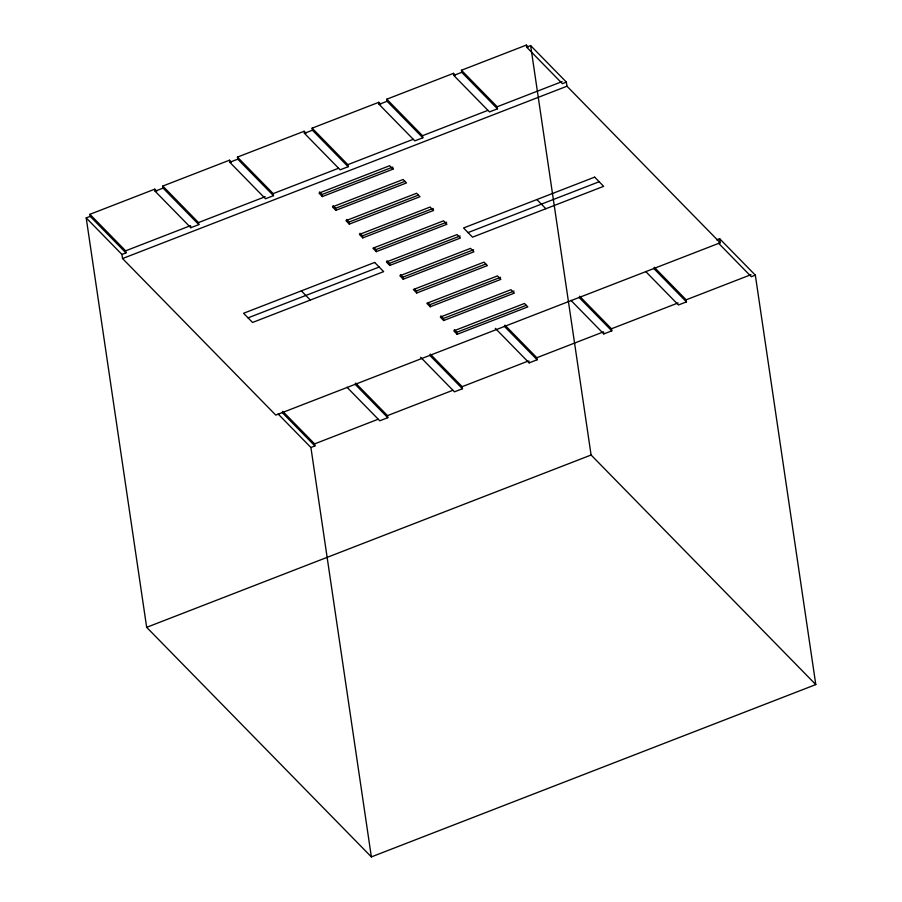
<?xml version="1.0" encoding="UTF-8"?>
<svg xmlns="http://www.w3.org/2000/svg" width="902" height="902" viewBox="0 0 902 902"><rect width="100%" height="100%" fill="white"/><g stroke="black" fill="none" stroke-linecap="round" stroke-linejoin="round"><path stroke-width="1.35" d="M90.211 216.379L86.209 217.923L121.939 254.432L125.942 252.876L90.211 216.379L89.907 214.315L154.794 189.161L156.722 191.134M154.794 189.161L155.099 191.213L190.818 227.721L198.823 224.621L163.093 188.112L162.788 186.06L229.458 160.206L231.386 162.18M229.458 160.206L229.762 162.27L265.492 198.767L273.486 195.666L237.756 159.169L237.451 157.106L304.121 131.264L306.049 133.237M304.121 131.264L304.425 133.316L340.155 169.824L348.149 166.712L312.419 130.215L312.126 128.163L378.784 102.309L380.712 104.282M378.784 102.309L379.088 104.373L414.819 140.87L422.812 137.769L387.093 101.261L386.789 99.209L453.447 73.355L455.375 75.328M453.447 73.355L453.751 75.418L489.482 111.916L497.476 108.815L461.756 72.318L461.452 70.255L526.34 45.1L528.268 47.073M155.099 191.213L163.093 188.112M229.762 162.27L237.756 159.169M304.425 133.316L312.419 130.215M379.088 104.373L387.093 101.261M453.751 75.418L461.756 72.318M526.34 45.1L526.644 47.152L530.635 45.607L566.366 82.105L566.975 86.22L720.213 242.785L275.786 415.112L122.548 258.547L121.939 254.432M89.907 214.315L125.637 250.824L190.514 225.658L190.818 227.721M162.788 186.06L198.519 222.557L265.188 196.715M237.451 157.106L273.182 193.614L338.543 168.268M312.126 128.163L347.845 164.66L413.206 139.314M386.789 99.209L422.508 135.706L487.869 110.371M461.452 70.255L497.171 106.763L562.059 81.597M566.366 82.105L562.363 83.66L526.644 47.152M122.548 258.547L566.975 86.22M319.511 191.923L322.048 194.505L392.708 167.107L393.013 169.159L322.352 196.568L318.981 193.118L389.641 165.72L393.013 169.159M332.996 205.701L335.521 208.283L404.885 181.392M335.826 210.335L406.498 182.937L403.126 179.498L332.455 206.896L335.826 210.335L335.521 208.283M346.481 219.468L349.006 222.05L418.359 195.159M349.311 224.113L419.971 196.715L416.6 193.265L345.94 220.663L349.311 224.113L349.006 222.05M359.966 233.246L362.491 235.828L433.152 208.43L433.456 210.482L362.796 237.88L359.424 234.441L430.085 207.043L433.456 210.482M374.285 247.881L375.965 249.606L446.637 222.208M376.269 251.658L446.941 224.26L443.57 220.821L372.898 248.219L376.269 251.658L375.965 249.606M248.05 317.865L379.156 267.037M468.048 232.569L599.153 181.742M386.924 260.791L389.45 263.373L460.121 235.974M389.754 265.436L460.415 238.038L457.055 234.588L386.383 261.986L389.754 265.436L389.45 263.373M400.409 274.569L402.935 277.151L473.595 249.753M403.239 279.203L473.9 251.805L470.528 248.366L399.868 275.764L403.239 279.203L402.935 277.151M414.728 289.204L416.42 290.929L485.772 264.038M416.724 292.981L487.384 265.583L484.013 262.144L413.353 289.542L416.724 292.981L416.42 290.929M428.213 302.982L429.893 304.696L500.565 277.297M430.198 306.759L500.869 279.361L497.498 275.911L426.826 303.309L430.198 306.759L429.893 304.696M440.852 315.892L443.378 318.474L514.039 291.075M443.683 320.526L514.343 293.127L510.972 289.689L440.311 317.087L443.683 320.526L443.378 318.474M454.337 329.67L456.863 332.252L526.216 305.361M457.167 334.304L527.828 306.905L524.457 303.467L453.796 330.865L457.167 334.304L456.863 332.252M716.605 239.831L719.604 238.669L755.335 275.166L815.791 684.584L371.365 856.9L146.665 627.33L86.209 217.923M282.732 411.323L314.606 443.885L378.186 419.227M355.625 383.068L387.488 415.619L452.849 390.284M430.288 354.114L462.151 386.676L527.512 361.33M504.951 325.16L536.814 357.722L603.483 331.868L603.788 333.932L611.782 330.831L611.477 328.768L579.614 296.217M611.477 328.768L678.146 302.925M654.277 267.263L686.14 299.825L751.028 274.659M278.075 413.95L310.908 447.493L314.899 445.938L314.606 443.885M387.488 415.619L387.792 417.682L379.787 420.783L346.966 387.24M462.151 386.676L462.455 388.728L454.45 391.829L420.659 357.305M495.322 328.351L529.124 362.875L537.118 359.774L536.814 357.722M686.14 299.825L686.445 301.877L678.451 304.977L645.618 271.434M755.335 275.166L751.332 276.722L718.499 243.179M146.665 627.33L591.092 455.014L815.791 684.584M653.612 268.334L686.445 301.877M536.882 199.545L545.868 208.734M578.949 297.288L611.782 330.831M570.955 300.389L603.788 333.932M504.286 326.231L537.118 359.774M429.623 355.185L462.455 388.728M301.336 290.872L310.322 300.062M354.96 384.139L387.792 417.682M282.078 412.394L314.899 445.938M719.604 238.669L720.213 242.785M530.635 45.607L591.092 455.014M497.171 106.763L497.476 108.815M528.82 360.823L529.124 362.875M422.508 135.706L422.812 137.769M362.491 235.828L362.796 237.88M347.845 164.66L348.149 166.712M322.048 194.505L322.352 196.568M310.908 447.493L371.365 856.9M273.182 193.614L273.486 195.666M198.519 222.557L198.823 224.621M125.637 250.824L125.942 252.876M374.668 262.448L243.563 313.276L252.549 322.465L383.654 271.626L374.668 262.448M594.655 177.142L463.549 227.98L472.535 237.158L603.641 186.331L594.655 177.142"/></g></svg>
